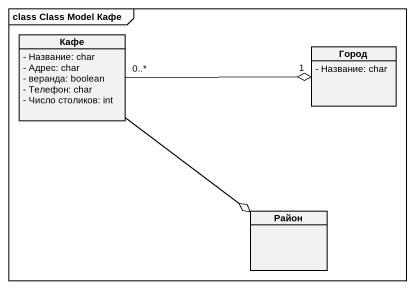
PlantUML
@startuml
mainframe class Class Model Кафе
hide circle
hide empty members
skinparam classAttributeIconSize 0
class Кафе {
  - Название: char
  - Адрес: char
  - веранда: boolean
  - Телефон: char
  - Число столиков: int
}
class Город {
  - Название: char
}
class Район
Кафе "0..*" -right-o "1" Город
Кафе --o Район
@enduml
